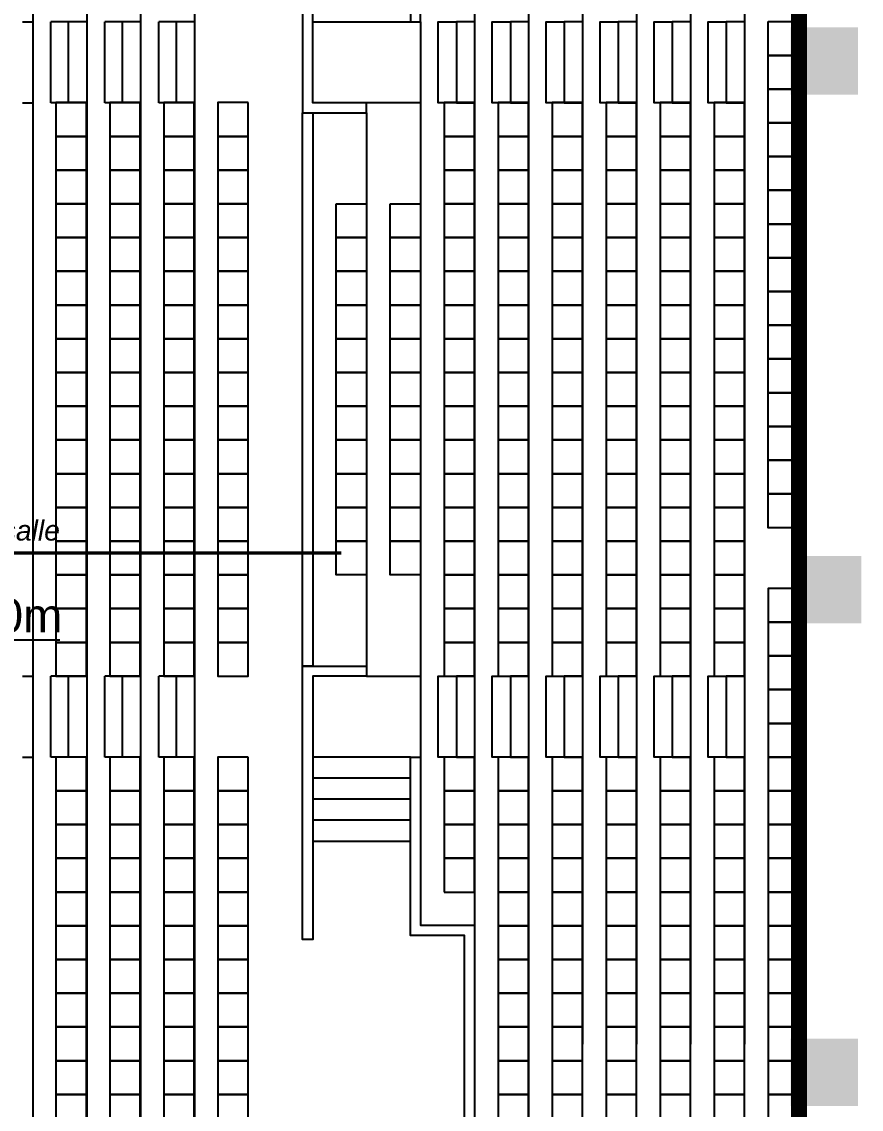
# Model space of a CAD drawing. Header units: millimetres. Extents: x -30921 to 91963, y -65754 to 26853.
# Drawn here: x 18766 to 31210, y -21787 to -5669 of the extents above; entities that cross this region are included whole.
import ezdxf

# ---------------------------------------------------------------- set-up
doc = ezdxf.new("R2010")
doc.units = ezdxf.units.MM
doc.header["$LTSCALE"] = 0.1
doc.header["$MEASUREMENT"] = 0
doc.linetypes.add('AXES2', pattern=[28.575, 19.05, -3.175, 3.175, -3.175])
doc.layers.get('0').update_dxf_attribs({"linetype": 'CONTINUOUS'})
doc.layers.get('Defpoints').update_dxf_attribs({"linetype": 'CONTINUOUS'})
for name, color, linetype, lineweight in [('BORN IN 90-Occultations', 7, 'CONTINUOUS', 35), ('BORN IN 90-Textes', 4, 'CONTINUOUS', 35), ('PRE RIG COTATIONS', 5, 'CONTINUOUS', 0)]:
    doc.layers.add(name, color=color, linetype=linetype, lineweight=lineweight)
for name, color, linetype in [('GRADIN ESCALIER', 7, 'CONTINUOUS'), ('GRADINS_FIXES_BAS', 7, 'CONTINUOUS'), ('GRADINS_FIXES_HAUT', 7, 'CONTINUOUS'), ('SALLE CONTOUR', 7, 'CONTINUOUS')]:
    doc.layers.add(name, color=color, linetype=linetype)
doc.styles.add('Arial', font='arial.ttf')
doc.styles.get("Standard").update_dxf_attribs({"font": 'ARIALUNI.TTF'})
doc.dimstyles.get("Standard").update_dxf_attribs({"dimtxt": 500, "dimasz": 200, "dimexe": 0.18, "dimexo": 0.0625, "dimgap": 100, "dimtad": 1, "dimtih": 1, "dimtoh": 1, "dimlfac": 0.001, "dimzin": 0, "dimdsep": 46, "dimtxsty": 'Arial', "dimcen": 0.09, "dimadec": 0, "dimazin": 0, "dimtfac": 1, "dimtofl": 0, "dimtmove": 2, "dimatfit": 3, "dimfxl": 0.18, "dimtolj": 1, "dimtzin": 0, "dimarcsym": 0})

# ---------------------------------------------------------------- blocks, each defined once
blk = doc.blocks.new('BORN IN 90-nours-V2')
at = {"layer": 'BORN IN 90-Occultations', "color": 9, "linetype": 'AXES2', "const_width": 50}
blk.add_lwpolyline([(12199.384, 844.871), (23503.634, 844.871)], dxfattribs=at)
at = {"layer": 'BORN IN 90-Textes', "color": 4, "insert": (16385.417, 1134.434), "char_height": 300, "width": 5923.21414, "attachment_point": 5}
blk.add_mtext('{\\fArial|b0|i1|c0|p34;Occultation à fournir par la salle}', dxfattribs=at)
blk = doc.blocks.new('*D92')
at = {"layer": 'Defpoints', "color": 0, "linetype": 'Continuous', "transparency": 16777216}
for p in [(0, -14388), (790, -14388), (17363, -14828)]:
    blk.add_point(p, dxfattribs=at)
at = {"layer": 'PRE RIG COTATIONS', "color": 0, "linetype": 'Continuous', "lineweight": -2, "transparency": 16777216}
for p, q in [((790, -14388), (16563, -14388)), ((16563, -14388), (16963, -14828)), ((16963, -14828), (19331, -14828))]:
    blk.add_line(p, q, dxfattribs=at)
at = {"layer": 'PRE RIG COTATIONS', "color": 0, "linetype": 'Continuous', "transparency": 16777216, "insert": (18397, -14473), "char_height": 500, "attachment_point": 5, "style": 'Arial'}
blk.add_mtext('\\A1;0.00m', dxfattribs=at)
blk = doc.blocks.new('*D93')
at = {"layer": 'Defpoints', "color": 0, "linetype": 'Continuous', "transparency": 16777216}
for p in [(3084, -223), (17382, -280), (0, -14388)]:
    blk.add_point(p, dxfattribs=at)
at = {"layer": 'PRE RIG COTATIONS', "color": 0, "linetype": 'Continuous', "lineweight": -2, "transparency": 16777216}
for p, q in [((3084, -223), (16582, -223)), ((16582, -223), (16982, -280)), ((16982, -280), (19691, -280))]:
    blk.add_line(p, q, dxfattribs=at)
at = {"layer": 'PRE RIG COTATIONS', "color": 0, "linetype": 'Continuous', "transparency": 16777216, "insert": (18587, 75), "char_height": 500, "attachment_point": 5, "style": 'Arial'}
blk.add_mtext('\\A1;14.16m', dxfattribs=at)

msp = doc.modelspace()

# ---------------------------------------------------------------- hatches: boundary and pattern name
at = {"layer": 'SALLE CONTOUR', "linetype": 'Continuous'}
for points in [[(30163.044, -5750.047), (30163.044, -6750.047), (31163.044, -6750.047), (31163.044, -5750.047)], [(30210.067, -13587.216), (30210.067, -14587.216), (31210.067, -14587.216), (31210.067, -13587.216)], [(30163.043, -20738.637), (30163.043, -21738.637), (31163.043, -21738.637), (31163.043, -20738.637)]]:
    msp.add_hatch(color=256, dxfattribs=at).paths.add_polyline_path(points)

# ---------------------------------------------------------------- linework, layer by layer
at = {"layer": 'GRADIN ESCALIER', "color": 7, "linetype": 'Continuous'}
for p, q in [((26278.372, 8359.876), (26278.372, -22580.124)), ((27078.371, 8359.876), (27078.371, -20820.124)), ((27878.371, 8359.876), (27878.371, -20820.124)), ((28678.371, 8189.876), (28678.371, -20820.124)), ((29478.371, 5819.876), (29478.371, -20820.124)), ((30278.372, 1029.876), (30278.372, -20820.124)), ((30288.371, -42480.124), (30288.371, 839.876)), ((25478.371, -2770.124), (25478.371, -19060.124)), ((18778.372, -5670.124), (18928.371, -5670.124)), ((19198.371, -6870.124), (19198.371, -5670.124)), ((19728.371, -5670.124), (19198.371, -5670.124)), ((19458.372, -6870.124), (19458.372, -5670.124)), ((19998.371, -6870.124), (19998.371, -5670.124)), ((20528.371, -5670.124), (19998.371, -5670.124)), ((20258.372, -6870.124), (20258.372, -5670.124)), ((20798.371, -6870.124), (20798.371, -5670.124)), ((21328.371, -5670.124), (20798.371, -5670.124)), ((21058.372, -6870.124), (21058.372, -5670.124)), ((23078.372, -5670.124), (24678.371, -5670.124)), ((24678.371, -5670.124), (24678.371, -16570.124)), ((18778.372, -6870.124), (18928.371, -6870.124)), ((19728.371, -6870.124), (19198.371, -6870.124)), ((20528.371, -6870.124), (19998.371, -6870.124)), ((21328.371, -6870.124), (20798.371, -6870.124)), ((24678.371, -6870.124), (23878.371, -6870.124)), ((25208.372, -6870.124), (25478.371, -6870.124)), ((26008.372, -6870.124), (26278.372, -6870.124)), ((26808.372, -6870.124), (27078.371, -6870.124)), ((27608.371, -6870.124), (27878.371, -6870.124)), ((28408.371, -6870.124), (28678.371, -6870.124)), ((29208.372, -6870.124), (29478.371, -6870.124)), ((23878.371, -7020.124), (23878.371, -15220.124)), ((18778.372, -15370.124), (18928.371, -15370.124)), ((19728.371, -15370.124), (19198.371, -15370.124)), ((19198.371, -16570.124), (19198.371, -15370.124)), ((19458.372, -16570.124), (19458.372, -15370.124)), ((20528.371, -15370.124), (19998.371, -15370.124)), ((19998.371, -16570.124), (19998.371, -15370.124)), ((20258.372, -16570.124), (20258.372, -15370.124)), ((21328.371, -15370.124), (20798.371, -15370.124)), ((20798.371, -16570.124), (20798.371, -15370.124)), ((21058.372, -16570.124), (21058.372, -15370.124)), ((23878.371, -15370.124), (24678.371, -15370.124)), ((18778.372, -16570.124), (18928.371, -16570.124)), ((19728.371, -16570.124), (19198.371, -16570.124)), ((20528.371, -16570.124), (19998.371, -16570.124)), ((21328.371, -16570.124), (20798.371, -16570.124)), ((24528.372, -16570.124), (23078.372, -16570.124)), ((25208.372, -16570.124), (25478.371, -16570.124)), ((26008.372, -16570.124), (26278.372, -16570.124)), ((26808.372, -16570.124), (27078.371, -16570.124)), ((27608.371, -16570.124), (27878.371, -16570.124)), ((28408.371, -16570.124), (28678.371, -16570.124)), ((29208.372, -16570.124), (29478.371, -16570.124)), ((24528.372, -16880.124), (23078.372, -16880.124)), ((24528.372, -17190.124), (23078.372, -17190.124)), ((24528.372, -17500.124), (23078.372, -17500.124)), ((24528.372, -17820.124), (23078.372, -17820.124)), ((27078.371, -50000.124), (27078.371, -20820.124)), ((27878.371, -50000.124), (27878.371, -20820.124)), ((28678.371, -49820.124), (28678.371, -20820.124)), ((29478.371, -47450.124), (29478.371, -20820.124)), ((30278.372, -42660.124), (30278.372, -20820.124))]:
    msp.add_line(p, q, dxfattribs=at)
for points in [[(18928.371, 8369.876), (18928.371, -50000.124)], [(19728.371, 8369.876), (19728.371, -50000.124)], [(20528.371, 8369.876), (20528.371, -50000.124)], [(21328.371, 8369.876), (21328.371, -50010.124)], [(25478.371, -5670.124), (25208.372, -5670.124), (25208.372, -6870.124), (24938.372, -6870.124), (24938.372, -5670.124), (25208.372, -5670.124)], [(26278.372, -5670.124), (26008.372, -5670.124), (26008.372, -6870.124), (25738.372, -6870.124), (25738.372, -5670.124), (26008.372, -5670.124)], [(27078.371, -5670.124), (26808.372, -5670.124), (26808.372, -6870.124), (26538.371, -6870.124), (26538.371, -5670.124), (26808.372, -5670.124)], [(27878.371, -5670.124), (27608.371, -5670.124), (27608.371, -6870.124), (27338.371, -6870.124), (27338.371, -5670.124), (27608.371, -5670.124)], [(28678.371, -5670.124), (28408.371, -5670.124), (28408.371, -6870.124), (28138.371, -6870.124), (28138.371, -5670.124), (28408.371, -5670.124)], [(29478.371, -5670.124), (29208.372, -5670.124), (29208.372, -6870.124), (28938.372, -6870.124), (28938.372, -5670.124), (29208.372, -5670.124)], [(25478.371, -15370.124), (25208.372, -15370.124), (25208.372, -16570.124), (24938.372, -16570.124), (24938.372, -15370.124), (25208.372, -15370.124)], [(26278.372, -15370.124), (26008.372, -15370.124), (26008.372, -16570.124), (25738.372, -16570.124), (25738.372, -15370.124), (26008.372, -15370.124)], [(27078.371, -15370.124), (26808.372, -15370.124), (26808.372, -16570.124), (26538.371, -16570.124), (26538.371, -15370.124), (26808.372, -15370.124)], [(27878.371, -15370.124), (27608.371, -15370.124), (27608.371, -16570.124), (27338.371, -16570.124), (27338.371, -15370.124), (27608.371, -15370.124)], [(28678.371, -15370.124), (28408.371, -15370.124), (28408.371, -16570.124), (28138.371, -16570.124), (28138.371, -15370.124), (28408.371, -15370.124)], [(29478.371, -15370.124), (29208.372, -15370.124), (29208.372, -16570.124), (28938.372, -16570.124), (28938.372, -15370.124), (29208.372, -15370.124)]]:
    msp.add_lwpolyline(points, dxfattribs=at)
for points in [[(24678.371, 2829.876), (24528.372, 2829.876), (24528.372, -220.124), (25328.372, -220.124), (25328.372, -2620.124), (24528.372, -2620.124), (24528.372, -5670.124), (24678.371, -5670.124), (24678.371, -2770.124), (25478.371, -2770.124), (25478.371, -2620.124), (25478.371, -220.124), (25478.371, -70.124), (24678.371, -70.124)], [(23878.371, -6870.124), (23078.372, -6870.124), (23078.372, -3190.124), (22928.371, -3190.124), (22928.371, -7020.124), (23878.371, -7020.124)], [(23078.372, -15220.124), (22928.371, -15220.124), (22928.371, -7020.124), (23078.372, -7020.124)], [(23878.371, -15370.124), (23078.372, -15370.124), (23078.372, -19270.124), (22928.371, -19270.124), (22928.371, -15220.124), (23878.371, -15220.124)], [(24678.371, -25070.124), (24528.372, -25070.124), (24528.372, -22430.124), (25328.372, -22430.124), (25328.372, -19210.124), (24528.372, -19210.124), (24528.372, -16570.124), (24678.371, -16570.124), (24678.371, -19060.124), (25478.371, -19060.124), (25478.371, -19210.124), (25478.371, -22430.124), (25478.371, -22580.124), (24678.371, -22580.124)]]:
    msp.add_lwpolyline(points, close=True, dxfattribs=at)
at = {"layer": 'GRADINS_FIXES_BAS', "color": 7, "linetype": 'Continuous'}
for points in [[(19723.372, -6867.124), (19273.372, -6867.124), (19273.372, -7367.124), (19723.372, -7367.124)], [(20523.372, -6867.124), (20073.371, -6867.124), (20073.371, -7367.124), (20523.372, -7367.124)], [(21323.371, -6867.124), (20873.371, -6867.124), (20873.371, -7367.124), (21323.371, -7367.124)], [(22123.371, -6867.124), (21673.371, -6867.124), (21673.371, -7367.124), (22123.371, -7367.124)], [(19723.372, -7367.124), (19273.372, -7367.124), (19273.372, -7867.124), (19723.372, -7867.124)], [(20523.372, -7367.124), (20073.371, -7367.124), (20073.371, -7867.124), (20523.372, -7867.124)], [(21323.371, -7367.124), (20873.371, -7367.124), (20873.371, -7867.124), (21323.371, -7867.124)], [(22123.371, -7367.124), (21673.371, -7367.124), (21673.371, -7867.124), (22123.371, -7867.124)], [(19723.372, -7867.124), (19273.372, -7867.124), (19273.372, -8367.124), (19723.372, -8367.124)], [(20523.372, -7867.124), (20073.371, -7867.124), (20073.371, -8367.124), (20523.372, -8367.124)], [(21323.371, -7867.124), (20873.371, -7867.124), (20873.371, -8367.124), (21323.371, -8367.124)], [(22123.371, -7867.124), (21673.371, -7867.124), (21673.371, -8367.124), (22123.371, -8367.124)], [(19723.372, -8367.124), (19273.372, -8367.124), (19273.372, -8867.124), (19723.372, -8867.124)], [(20523.372, -8367.124), (20073.371, -8367.124), (20073.371, -8867.124), (20523.372, -8867.124)], [(21323.371, -8367.124), (20873.371, -8367.124), (20873.371, -8867.124), (21323.371, -8867.124)], [(22123.371, -8367.124), (21673.371, -8367.124), (21673.371, -8867.124), (22123.371, -8867.124)], [(19723.372, -8867.124), (19273.372, -8867.124), (19273.372, -9367.124), (19723.372, -9367.124)], [(20523.372, -8867.124), (20073.371, -8867.124), (20073.371, -9367.124), (20523.372, -9367.124)], [(21323.371, -8867.124), (20873.371, -8867.124), (20873.371, -9367.124), (21323.371, -9367.124)], [(22123.371, -8867.124), (21673.371, -8867.124), (21673.371, -9367.124), (22123.371, -9367.124)], [(19723.372, -9367.124), (19273.372, -9367.124), (19273.372, -9867.124), (19723.372, -9867.124)], [(20523.372, -9367.124), (20073.371, -9367.124), (20073.371, -9867.124), (20523.372, -9867.124)], [(21323.371, -9367.124), (20873.371, -9367.124), (20873.371, -9867.124), (21323.371, -9867.124)], [(22123.371, -9367.124), (21673.371, -9367.124), (21673.371, -9867.124), (22123.371, -9867.124)], [(19723.372, -9867.124), (19273.372, -9867.124), (19273.372, -10367.124), (19723.372, -10367.124)], [(20523.372, -9867.124), (20073.371, -9867.124), (20073.371, -10367.124), (20523.372, -10367.124)], [(21323.371, -9867.124), (20873.371, -9867.124), (20873.371, -10367.124), (21323.371, -10367.124)], [(22123.371, -9867.124), (21673.371, -9867.124), (21673.371, -10367.124), (22123.371, -10367.124)], [(19723.372, -10367.124), (19273.372, -10367.124), (19273.372, -10867.124), (19723.372, -10867.124)], [(20523.372, -10367.124), (20073.371, -10367.124), (20073.371, -10867.124), (20523.372, -10867.124)], [(21323.371, -10367.124), (20873.371, -10367.124), (20873.371, -10867.124), (21323.371, -10867.124)], [(22123.371, -10367.124), (21673.371, -10367.124), (21673.371, -10867.124), (22123.371, -10867.124)], [(19723.372, -10867.124), (19273.372, -10867.124), (19273.372, -11367.124), (19723.372, -11367.124)], [(20523.372, -10867.124), (20073.371, -10867.124), (20073.371, -11367.124), (20523.372, -11367.124)], [(21323.371, -10867.124), (20873.371, -10867.124), (20873.371, -11367.124), (21323.371, -11367.124)], [(22123.371, -10867.124), (21673.371, -10867.124), (21673.371, -11367.124), (22123.371, -11367.124)], [(19723.372, -11367.124), (19273.372, -11367.124), (19273.372, -11867.124), (19723.372, -11867.124)], [(20523.372, -11367.124), (20073.371, -11367.124), (20073.371, -11867.124), (20523.372, -11867.124)], [(21323.371, -11367.124), (20873.371, -11367.124), (20873.371, -11867.124), (21323.371, -11867.124)], [(22123.371, -11367.124), (21673.371, -11367.124), (21673.371, -11867.124), (22123.371, -11867.124)], [(19723.372, -11867.124), (19273.372, -11867.124), (19273.372, -12367.124), (19723.372, -12367.124)], [(20523.372, -11867.124), (20073.371, -11867.124), (20073.371, -12367.124), (20523.372, -12367.124)], [(21323.371, -11867.124), (20873.371, -11867.124), (20873.371, -12367.124), (21323.371, -12367.124)], [(22123.371, -11867.124), (21673.371, -11867.124), (21673.371, -12367.124), (22123.371, -12367.124)], [(19723.372, -12367.124), (19273.372, -12367.124), (19273.372, -12867.124), (19723.372, -12867.124)], [(20523.372, -12367.124), (20073.371, -12367.124), (20073.371, -12867.124), (20523.372, -12867.124)], [(21323.371, -12367.124), (20873.371, -12367.124), (20873.371, -12867.124), (21323.371, -12867.124)], [(22123.371, -12367.124), (21673.371, -12367.124), (21673.371, -12867.124), (22123.371, -12867.124)], [(19723.372, -12867.124), (19273.372, -12867.124), (19273.372, -13367.124), (19723.372, -13367.124)], [(20523.372, -12867.124), (20073.371, -12867.124), (20073.371, -13367.124), (20523.372, -13367.124)], [(21323.371, -12867.124), (20873.371, -12867.124), (20873.371, -13367.124), (21323.371, -13367.124)], [(22123.371, -12867.124), (21673.371, -12867.124), (21673.371, -13367.124), (22123.371, -13367.124)], [(19723.372, -13367.124), (19273.372, -13367.124), (19273.372, -13867.124), (19723.372, -13867.124)], [(20523.372, -13367.124), (20073.371, -13367.124), (20073.371, -13867.124), (20523.372, -13867.124)], [(21323.371, -13367.124), (20873.371, -13367.124), (20873.371, -13867.124), (21323.371, -13867.124)], [(22123.371, -13367.124), (21673.371, -13367.124), (21673.371, -13867.124), (22123.371, -13867.124)], [(19723.372, -13867.124), (19273.372, -13867.124), (19273.372, -14367.124), (19723.372, -14367.124)], [(20523.372, -13867.124), (20073.371, -13867.124), (20073.371, -14367.124), (20523.372, -14367.124)], [(21323.371, -13867.124), (20873.371, -13867.124), (20873.371, -14367.124), (21323.371, -14367.124)], [(22123.371, -13867.124), (21673.371, -13867.124), (21673.371, -14367.124), (22123.371, -14367.124)], [(19723.372, -14367.124), (19273.372, -14367.124), (19273.372, -14867.124), (19723.372, -14867.124)], [(20523.372, -14367.124), (20073.371, -14367.124), (20073.371, -14867.124), (20523.372, -14867.124)], [(21323.371, -14367.124), (20873.371, -14367.124), (20873.371, -14867.124), (21323.371, -14867.124)], [(22123.371, -14367.124), (21673.371, -14367.124), (21673.371, -14867.124), (22123.371, -14867.124)], [(19723.372, -14867.124), (19273.372, -14867.124), (19273.372, -15367.124), (19723.372, -15367.124)], [(20523.372, -14867.124), (20073.371, -14867.124), (20073.371, -15367.124), (20523.372, -15367.124)], [(21323.371, -14867.124), (20873.371, -14867.124), (20873.371, -15367.124), (21323.371, -15367.124)], [(22123.371, -14867.124), (21673.371, -14867.124), (21673.371, -15367.124), (22123.371, -15367.124)], [(19723.372, -16567.124), (19273.372, -16567.124), (19273.372, -17067.124), (19723.372, -17067.124)], [(20523.372, -16567.124), (20073.371, -16567.124), (20073.371, -17067.124), (20523.372, -17067.124)], [(21323.371, -16567.124), (20873.371, -16567.124), (20873.371, -17067.124), (21323.371, -17067.124)], [(22123.371, -16567.124), (21673.371, -16567.124), (21673.371, -17067.124), (22123.371, -17067.124)], [(19723.372, -17067.124), (19273.372, -17067.124), (19273.372, -17567.124), (19723.372, -17567.124)], [(20523.372, -17067.124), (20073.371, -17067.124), (20073.371, -17567.124), (20523.372, -17567.124)], [(21323.371, -17067.124), (20873.371, -17067.124), (20873.371, -17567.124), (21323.371, -17567.124)], [(22123.371, -17067.124), (21673.371, -17067.124), (21673.371, -17567.124), (22123.371, -17567.124)], [(19723.372, -17567.124), (19273.372, -17567.124), (19273.372, -18067.124), (19723.372, -18067.124)], [(20523.372, -17567.124), (20073.371, -17567.124), (20073.371, -18067.124), (20523.372, -18067.124)], [(21323.371, -17567.124), (20873.371, -17567.124), (20873.371, -18067.124), (21323.371, -18067.124)], [(22123.371, -17567.124), (21673.371, -17567.124), (21673.371, -18067.124), (22123.371, -18067.124)], [(19723.372, -18067.124), (19273.372, -18067.124), (19273.372, -18567.124), (19723.372, -18567.124)], [(20523.372, -18067.124), (20073.371, -18067.124), (20073.371, -18567.124), (20523.372, -18567.124)], [(21323.371, -18067.124), (20873.371, -18067.124), (20873.371, -18567.124), (21323.371, -18567.124)], [(22123.371, -18067.124), (21673.371, -18067.124), (21673.371, -18567.124), (22123.371, -18567.124)], [(19723.372, -18567.124), (19273.372, -18567.124), (19273.372, -19067.124), (19723.372, -19067.124)], [(20523.372, -18567.124), (20073.371, -18567.124), (20073.371, -19067.124), (20523.372, -19067.124)], [(21323.371, -18567.124), (20873.371, -18567.124), (20873.371, -19067.124), (21323.371, -19067.124)], [(22123.371, -18567.124), (21673.371, -18567.124), (21673.371, -19067.124), (22123.371, -19067.124)], [(19723.372, -19067.124), (19273.372, -19067.124), (19273.372, -19567.124), (19723.372, -19567.124)], [(20523.372, -19067.124), (20073.371, -19067.124), (20073.371, -19567.124), (20523.372, -19567.124)], [(21323.371, -19067.124), (20873.371, -19067.124), (20873.371, -19567.124), (21323.371, -19567.124)], [(22123.371, -19067.124), (21673.371, -19067.124), (21673.371, -19567.124), (22123.371, -19567.124)], [(19723.372, -19567.124), (19273.372, -19567.124), (19273.372, -20067.124), (19723.372, -20067.124)], [(20523.372, -19567.124), (20073.371, -19567.124), (20073.371, -20067.124), (20523.372, -20067.124)], [(21323.371, -19567.124), (20873.371, -19567.124), (20873.371, -20067.124), (21323.371, -20067.124)], [(22123.371, -19567.124), (21673.371, -19567.124), (21673.371, -20067.124), (22123.371, -20067.124)], [(19723.372, -20067.124), (19273.372, -20067.124), (19273.372, -20567.124), (19723.372, -20567.124)], [(20523.372, -20067.124), (20073.371, -20067.124), (20073.371, -20567.124), (20523.372, -20567.124)], [(21323.371, -20067.124), (20873.371, -20067.124), (20873.371, -20567.124), (21323.371, -20567.124)], [(22123.371, -20067.124), (21673.371, -20067.124), (21673.371, -20567.124), (22123.371, -20567.124)], [(19723.372, -20567.124), (19273.372, -20567.124), (19273.372, -21067.124), (19723.372, -21067.124)], [(20523.372, -20567.124), (20073.371, -20567.124), (20073.371, -21067.124), (20523.372, -21067.124)], [(21323.371, -20567.124), (20873.371, -20567.124), (20873.371, -21067.124), (21323.371, -21067.124)], [(22123.371, -20567.124), (21673.371, -20567.124), (21673.371, -21067.124), (22123.371, -21067.124)], [(19723.372, -21067.124), (19273.372, -21067.124), (19273.372, -21567.124), (19723.372, -21567.124)], [(20523.372, -21067.124), (20073.371, -21067.124), (20073.371, -21567.124), (20523.372, -21567.124)], [(21323.371, -21067.124), (20873.371, -21067.124), (20873.371, -21567.124), (21323.371, -21567.124)], [(22123.371, -21067.124), (21673.371, -21067.124), (21673.371, -21567.124), (22123.371, -21567.124)], [(19723.372, -21567.124), (19273.372, -21567.124), (19273.372, -22067.124), (19723.372, -22067.124)], [(20523.372, -21567.124), (20073.371, -21567.124), (20073.371, -22067.124), (20523.372, -22067.124)], [(21323.371, -21567.124), (20873.371, -21567.124), (20873.371, -22067.124), (21323.371, -22067.124)], [(22123.371, -21567.124), (21673.371, -21567.124), (21673.371, -22067.124), (22123.371, -22067.124)]]:
    msp.add_lwpolyline(points, close=True, dxfattribs=at)
at = {"layer": 'GRADINS_FIXES_HAUT', "color": 7, "linetype": 'Continuous'}
for points in [[(29828.372, -5667.124), (30278.372, -5667.124), (30278.372, -6167.124), (29828.372, -6167.124)], [(29828.372, -6167.124), (30278.372, -6167.124), (30278.372, -6667.124), (29828.372, -6667.124)], [(29828.372, -6667.124), (30278.372, -6667.124), (30278.372, -7167.124), (29828.372, -7167.124)], [(25028.372, -7367.124), (25478.371, -7367.124), (25478.371, -6867.124), (25028.372, -6867.124)], [(25828.372, -7367.124), (26278.372, -7367.124), (26278.372, -6867.124), (25828.372, -6867.124)], [(26628.371, -7367.124), (27078.371, -7367.124), (27078.371, -6867.124), (26628.371, -6867.124)], [(27428.371, -7367.124), (27878.371, -7367.124), (27878.371, -6867.124), (27428.371, -6867.124)], [(28228.371, -7367.124), (28678.371, -7367.124), (28678.371, -6867.124), (28228.371, -6867.124)], [(29028.372, -7367.124), (29478.371, -7367.124), (29478.371, -6867.124), (29028.372, -6867.124)], [(29828.372, -7167.124), (30278.372, -7167.124), (30278.372, -7667.124), (29828.372, -7667.124)], [(25028.372, -7867.124), (25478.371, -7867.124), (25478.371, -7367.124), (25028.372, -7367.124)], [(25828.372, -7867.124), (26278.372, -7867.124), (26278.372, -7367.124), (25828.372, -7367.124)], [(26628.371, -7867.124), (27078.371, -7867.124), (27078.371, -7367.124), (26628.371, -7367.124)], [(27428.371, -7867.124), (27878.371, -7867.124), (27878.371, -7367.124), (27428.371, -7367.124)], [(28228.371, -7867.124), (28678.371, -7867.124), (28678.371, -7367.124), (28228.371, -7367.124)], [(29028.372, -7867.124), (29478.371, -7867.124), (29478.371, -7367.124), (29028.372, -7367.124)], [(29828.372, -7667.124), (30278.372, -7667.124), (30278.372, -8167.124), (29828.372, -8167.124)], [(25028.372, -8367.124), (25478.371, -8367.124), (25478.371, -7867.124), (25028.372, -7867.124)], [(25828.372, -8367.124), (26278.372, -8367.124), (26278.372, -7867.124), (25828.372, -7867.124)], [(26628.371, -8367.124), (27078.371, -8367.124), (27078.371, -7867.124), (26628.371, -7867.124)], [(27428.371, -8367.124), (27878.371, -8367.124), (27878.371, -7867.124), (27428.371, -7867.124)], [(28228.371, -8367.124), (28678.371, -8367.124), (28678.371, -7867.124), (28228.371, -7867.124)], [(29028.372, -8367.124), (29478.371, -8367.124), (29478.371, -7867.124), (29028.372, -7867.124)], [(29828.372, -8167.124), (30278.372, -8167.124), (30278.372, -8667.124), (29828.372, -8667.124)], [(23428.371, -8367.124), (23878.371, -8367.124), (23878.371, -8867.124), (23428.371, -8867.124)], [(24228.371, -8367.124), (24678.371, -8367.124), (24678.371, -8867.124), (24228.371, -8867.124)], [(25028.372, -8867.124), (25478.371, -8867.124), (25478.371, -8367.124), (25028.372, -8367.124)], [(25828.372, -8867.124), (26278.372, -8867.124), (26278.372, -8367.124), (25828.372, -8367.124)], [(26628.371, -8867.124), (27078.371, -8867.124), (27078.371, -8367.124), (26628.371, -8367.124)], [(27428.371, -8867.124), (27878.371, -8867.124), (27878.371, -8367.124), (27428.371, -8367.124)], [(28228.371, -8867.124), (28678.371, -8867.124), (28678.371, -8367.124), (28228.371, -8367.124)], [(29028.372, -8867.124), (29478.371, -8867.124), (29478.371, -8367.124), (29028.372, -8367.124)], [(29828.372, -8667.124), (30278.372, -8667.124), (30278.372, -9167.124), (29828.372, -9167.124)], [(23428.371, -8867.124), (23878.371, -8867.124), (23878.371, -9367.124), (23428.371, -9367.124)], [(24228.371, -8867.124), (24678.371, -8867.124), (24678.371, -9367.124), (24228.371, -9367.124)], [(25028.372, -9367.124), (25478.371, -9367.124), (25478.371, -8867.124), (25028.372, -8867.124)], [(25828.372, -9367.124), (26278.372, -9367.124), (26278.372, -8867.124), (25828.372, -8867.124)], [(26628.371, -9367.124), (27078.371, -9367.124), (27078.371, -8867.124), (26628.371, -8867.124)], [(27428.371, -9367.124), (27878.371, -9367.124), (27878.371, -8867.124), (27428.371, -8867.124)], [(28228.371, -9367.124), (28678.371, -9367.124), (28678.371, -8867.124), (28228.371, -8867.124)], [(29028.372, -9367.124), (29478.371, -9367.124), (29478.371, -8867.124), (29028.372, -8867.124)], [(29828.372, -9167.124), (30278.372, -9167.124), (30278.372, -9667.124), (29828.372, -9667.124)], [(23428.371, -9367.124), (23878.371, -9367.124), (23878.371, -9867.124), (23428.371, -9867.124)], [(24228.371, -9367.124), (24678.371, -9367.124), (24678.371, -9867.124), (24228.371, -9867.124)], [(25028.372, -9867.124), (25478.371, -9867.124), (25478.371, -9367.124), (25028.372, -9367.124)], [(25828.372, -9867.124), (26278.372, -9867.124), (26278.372, -9367.124), (25828.372, -9367.124)], [(26628.371, -9867.124), (27078.371, -9867.124), (27078.371, -9367.124), (26628.371, -9367.124)], [(27428.371, -9867.124), (27878.371, -9867.124), (27878.371, -9367.124), (27428.371, -9367.124)], [(28228.371, -9867.124), (28678.371, -9867.124), (28678.371, -9367.124), (28228.371, -9367.124)], [(29028.372, -9867.124), (29478.371, -9867.124), (29478.371, -9367.124), (29028.372, -9367.124)], [(29828.372, -9667.124), (30278.372, -9667.124), (30278.372, -10167.124), (29828.372, -10167.124)], [(23428.371, -9867.124), (23878.371, -9867.124), (23878.371, -10367.124), (23428.371, -10367.124)], [(24228.371, -9867.124), (24678.371, -9867.124), (24678.371, -10367.124), (24228.371, -10367.124)], [(25028.372, -10367.124), (25478.371, -10367.124), (25478.371, -9867.124), (25028.372, -9867.124)], [(25828.372, -10367.124), (26278.372, -10367.124), (26278.372, -9867.124), (25828.372, -9867.124)], [(26628.371, -10367.124), (27078.371, -10367.124), (27078.371, -9867.124), (26628.371, -9867.124)], [(27428.371, -10367.124), (27878.371, -10367.124), (27878.371, -9867.124), (27428.371, -9867.124)], [(28228.371, -10367.124), (28678.371, -10367.124), (28678.371, -9867.124), (28228.371, -9867.124)], [(29028.372, -10367.124), (29478.371, -10367.124), (29478.371, -9867.124), (29028.372, -9867.124)], [(29828.372, -10167.124), (30278.372, -10167.124), (30278.372, -10667.124), (29828.372, -10667.124)], [(23428.371, -10367.124), (23878.371, -10367.124), (23878.371, -10867.124), (23428.371, -10867.124)], [(24228.371, -10367.124), (24678.371, -10367.124), (24678.371, -10867.124), (24228.371, -10867.124)], [(25028.372, -10867.124), (25478.371, -10867.124), (25478.371, -10367.124), (25028.372, -10367.124)], [(25828.372, -10867.124), (26278.372, -10867.124), (26278.372, -10367.124), (25828.372, -10367.124)], [(26628.371, -10867.124), (27078.371, -10867.124), (27078.371, -10367.124), (26628.371, -10367.124)], [(27428.371, -10867.124), (27878.371, -10867.124), (27878.371, -10367.124), (27428.371, -10367.124)], [(28228.371, -10867.124), (28678.371, -10867.124), (28678.371, -10367.124), (28228.371, -10367.124)], [(29028.372, -10867.124), (29478.371, -10867.124), (29478.371, -10367.124), (29028.372, -10367.124)], [(29828.372, -10667.124), (30278.372, -10667.124), (30278.372, -11167.124), (29828.372, -11167.124)], [(23428.371, -10867.124), (23878.371, -10867.124), (23878.371, -11367.124), (23428.371, -11367.124)], [(24228.371, -10867.124), (24678.371, -10867.124), (24678.371, -11367.124), (24228.371, -11367.124)], [(25028.372, -11367.124), (25478.371, -11367.124), (25478.371, -10867.124), (25028.372, -10867.124)], [(25828.372, -11367.124), (26278.372, -11367.124), (26278.372, -10867.124), (25828.372, -10867.124)], [(26628.371, -11367.124), (27078.371, -11367.124), (27078.371, -10867.124), (26628.371, -10867.124)], [(27428.371, -11367.124), (27878.371, -11367.124), (27878.371, -10867.124), (27428.371, -10867.124)], [(28228.371, -11367.124), (28678.371, -11367.124), (28678.371, -10867.124), (28228.371, -10867.124)], [(29028.372, -11367.124), (29478.371, -11367.124), (29478.371, -10867.124), (29028.372, -10867.124)], [(29828.372, -11167.124), (30278.372, -11167.124), (30278.372, -11667.124), (29828.372, -11667.124)], [(23428.371, -11367.124), (23878.371, -11367.124), (23878.371, -11867.124), (23428.371, -11867.124)], [(24228.371, -11367.124), (24678.371, -11367.124), (24678.371, -11867.124), (24228.371, -11867.124)], [(25028.372, -11867.124), (25478.371, -11867.124), (25478.371, -11367.124), (25028.372, -11367.124)], [(25828.372, -11867.124), (26278.372, -11867.124), (26278.372, -11367.124), (25828.372, -11367.124)], [(26628.371, -11867.124), (27078.371, -11867.124), (27078.371, -11367.124), (26628.371, -11367.124)], [(27428.371, -11867.124), (27878.371, -11867.124), (27878.371, -11367.124), (27428.371, -11367.124)], [(28228.371, -11867.124), (28678.371, -11867.124), (28678.371, -11367.124), (28228.371, -11367.124)], [(29028.372, -11867.124), (29478.371, -11867.124), (29478.371, -11367.124), (29028.372, -11367.124)], [(29828.372, -11667.124), (30278.372, -11667.124), (30278.372, -12167.124), (29828.372, -12167.124)], [(23428.371, -11867.124), (23878.371, -11867.124), (23878.371, -12367.124), (23428.371, -12367.124)], [(24228.371, -11867.124), (24678.371, -11867.124), (24678.371, -12367.124), (24228.371, -12367.124)], [(25028.372, -12367.124), (25478.371, -12367.124), (25478.371, -11867.124), (25028.372, -11867.124)], [(25828.372, -12367.124), (26278.372, -12367.124), (26278.372, -11867.124), (25828.372, -11867.124)], [(26628.371, -12367.124), (27078.371, -12367.124), (27078.371, -11867.124), (26628.371, -11867.124)], [(27428.371, -12367.124), (27878.371, -12367.124), (27878.371, -11867.124), (27428.371, -11867.124)], [(28228.371, -12367.124), (28678.371, -12367.124), (28678.371, -11867.124), (28228.371, -11867.124)], [(29028.372, -12367.124), (29478.371, -12367.124), (29478.371, -11867.124), (29028.372, -11867.124)], [(29828.372, -12167.124), (30278.372, -12167.124), (30278.372, -12667.124), (29828.372, -12667.124)], [(23428.371, -12367.124), (23878.371, -12367.124), (23878.371, -12867.124), (23428.371, -12867.124)], [(24228.371, -12367.124), (24678.371, -12367.124), (24678.371, -12867.124), (24228.371, -12867.124)], [(25028.372, -12867.124), (25478.371, -12867.124), (25478.371, -12367.124), (25028.372, -12367.124)], [(25828.372, -12867.124), (26278.372, -12867.124), (26278.372, -12367.124), (25828.372, -12367.124)], [(26628.371, -12867.124), (27078.371, -12867.124), (27078.371, -12367.124), (26628.371, -12367.124)], [(27428.371, -12867.124), (27878.371, -12867.124), (27878.371, -12367.124), (27428.371, -12367.124)], [(28228.371, -12867.124), (28678.371, -12867.124), (28678.371, -12367.124), (28228.371, -12367.124)], [(29028.372, -12867.124), (29478.371, -12867.124), (29478.371, -12367.124), (29028.372, -12367.124)], [(29828.372, -12667.124), (30278.372, -12667.124), (30278.372, -13167.124), (29828.372, -13167.124)], [(23428.371, -12867.124), (23878.371, -12867.124), (23878.371, -13367.124), (23428.371, -13367.124)], [(24228.371, -12867.124), (24678.371, -12867.124), (24678.371, -13367.124), (24228.371, -13367.124)], [(25028.372, -13367.124), (25478.371, -13367.124), (25478.371, -12867.124), (25028.372, -12867.124)], [(25828.372, -13367.124), (26278.372, -13367.124), (26278.372, -12867.124), (25828.372, -12867.124)], [(26628.371, -13367.124), (27078.371, -13367.124), (27078.371, -12867.124), (26628.371, -12867.124)], [(27428.371, -13367.124), (27878.371, -13367.124), (27878.371, -12867.124), (27428.371, -12867.124)], [(28228.371, -13367.124), (28678.371, -13367.124), (28678.371, -12867.124), (28228.371, -12867.124)], [(29028.372, -13367.124), (29478.371, -13367.124), (29478.371, -12867.124), (29028.372, -12867.124)], [(23428.371, -13367.124), (23878.371, -13367.124), (23878.371, -13867.124), (23428.371, -13867.124)], [(24228.371, -13367.124), (24678.371, -13367.124), (24678.371, -13867.124), (24228.371, -13867.124)], [(25028.372, -13867.124), (25478.371, -13867.124), (25478.371, -13367.124), (25028.372, -13367.124)], [(25828.372, -13867.124), (26278.372, -13867.124), (26278.372, -13367.124), (25828.372, -13367.124)], [(26628.371, -13867.124), (27078.371, -13867.124), (27078.371, -13367.124), (26628.371, -13367.124)], [(27428.371, -13867.124), (27878.371, -13867.124), (27878.371, -13367.124), (27428.371, -13367.124)], [(28228.371, -13867.124), (28678.371, -13867.124), (28678.371, -13367.124), (28228.371, -13367.124)], [(29028.372, -13867.124), (29478.371, -13867.124), (29478.371, -13367.124), (29028.372, -13367.124)], [(25028.372, -14367.124), (25478.371, -14367.124), (25478.371, -13867.124), (25028.372, -13867.124)], [(25828.372, -14367.124), (26278.372, -14367.124), (26278.372, -13867.124), (25828.372, -13867.124)], [(26628.371, -14367.124), (27078.371, -14367.124), (27078.371, -13867.124), (26628.371, -13867.124)], [(27428.371, -14367.124), (27878.371, -14367.124), (27878.371, -13867.124), (27428.371, -13867.124)], [(28228.371, -14367.124), (28678.371, -14367.124), (28678.371, -13867.124), (28228.371, -13867.124)], [(29028.372, -14367.124), (29478.371, -14367.124), (29478.371, -13867.124), (29028.372, -13867.124)], [(29828.372, -14567.124), (30278.372, -14567.124), (30278.372, -14067.124), (29828.372, -14067.124)], [(25028.372, -14867.124), (25478.371, -14867.124), (25478.371, -14367.124), (25028.372, -14367.124)], [(25828.372, -14867.124), (26278.372, -14867.124), (26278.372, -14367.124), (25828.372, -14367.124)], [(26628.371, -14867.124), (27078.371, -14867.124), (27078.371, -14367.124), (26628.371, -14367.124)], [(27428.371, -14867.124), (27878.371, -14867.124), (27878.371, -14367.124), (27428.371, -14367.124)], [(28228.371, -14867.124), (28678.371, -14867.124), (28678.371, -14367.124), (28228.371, -14367.124)], [(29028.372, -14867.124), (29478.371, -14867.124), (29478.371, -14367.124), (29028.372, -14367.124)], [(29828.372, -15067.124), (30278.372, -15067.124), (30278.372, -14567.124), (29828.372, -14567.124)], [(25028.372, -15367.124), (25478.371, -15367.124), (25478.371, -14867.124), (25028.372, -14867.124)], [(25828.372, -15367.124), (26278.372, -15367.124), (26278.372, -14867.124), (25828.372, -14867.124)], [(26628.371, -15367.124), (27078.371, -15367.124), (27078.371, -14867.124), (26628.371, -14867.124)], [(27428.371, -15367.124), (27878.371, -15367.124), (27878.371, -14867.124), (27428.371, -14867.124)], [(28228.371, -15367.124), (28678.371, -15367.124), (28678.371, -14867.124), (28228.371, -14867.124)], [(29028.372, -15367.124), (29478.371, -15367.124), (29478.371, -14867.124), (29028.372, -14867.124)], [(29828.372, -15567.124), (30278.372, -15567.124), (30278.372, -15067.124), (29828.372, -15067.124)], [(29828.372, -16067.124), (30278.372, -16067.124), (30278.372, -15567.124), (29828.372, -15567.124)], [(29828.372, -16567.124), (30278.372, -16567.124), (30278.372, -16067.124), (29828.372, -16067.124)], [(25028.372, -17067.124), (25478.371, -17067.124), (25478.371, -16567.124), (25028.372, -16567.124)], [(25828.372, -17067.124), (26278.372, -17067.124), (26278.372, -16567.124), (25828.372, -16567.124)], [(26628.371, -17067.124), (27078.371, -17067.124), (27078.371, -16567.124), (26628.371, -16567.124)], [(27428.371, -17067.124), (27878.371, -17067.124), (27878.371, -16567.124), (27428.371, -16567.124)], [(28228.371, -17067.124), (28678.371, -17067.124), (28678.371, -16567.124), (28228.371, -16567.124)], [(29028.372, -17067.124), (29478.371, -17067.124), (29478.371, -16567.124), (29028.372, -16567.124)], [(29828.372, -17067.124), (30278.372, -17067.124), (30278.372, -16567.124), (29828.372, -16567.124)], [(25028.372, -17567.124), (25478.371, -17567.124), (25478.371, -17067.124), (25028.372, -17067.124)], [(25828.372, -17567.124), (26278.372, -17567.124), (26278.372, -17067.124), (25828.372, -17067.124)], [(26628.371, -17567.124), (27078.371, -17567.124), (27078.371, -17067.124), (26628.371, -17067.124)], [(27428.371, -17567.124), (27878.371, -17567.124), (27878.371, -17067.124), (27428.371, -17067.124)], [(28228.371, -17567.124), (28678.371, -17567.124), (28678.371, -17067.124), (28228.371, -17067.124)], [(29028.372, -17567.124), (29478.371, -17567.124), (29478.371, -17067.124), (29028.372, -17067.124)], [(29828.372, -17567.124), (30278.372, -17567.124), (30278.372, -17067.124), (29828.372, -17067.124)], [(25028.372, -18067.124), (25478.371, -18067.124), (25478.371, -17567.124), (25028.372, -17567.124)], [(25828.372, -18067.124), (26278.372, -18067.124), (26278.372, -17567.124), (25828.372, -17567.124)], [(26628.371, -18067.124), (27078.371, -18067.124), (27078.371, -17567.124), (26628.371, -17567.124)], [(27428.371, -18067.124), (27878.371, -18067.124), (27878.371, -17567.124), (27428.371, -17567.124)], [(28228.371, -18067.124), (28678.371, -18067.124), (28678.371, -17567.124), (28228.371, -17567.124)], [(29028.372, -18067.124), (29478.371, -18067.124), (29478.371, -17567.124), (29028.372, -17567.124)], [(29828.372, -18067.124), (30278.372, -18067.124), (30278.372, -17567.124), (29828.372, -17567.124)], [(25028.372, -18567.124), (25478.371, -18567.124), (25478.371, -18067.124), (25028.372, -18067.124)], [(25828.372, -18567.124), (26278.372, -18567.124), (26278.372, -18067.124), (25828.372, -18067.124)], [(26628.371, -18567.124), (27078.371, -18567.124), (27078.371, -18067.124), (26628.371, -18067.124)], [(27428.371, -18567.124), (27878.371, -18567.124), (27878.371, -18067.124), (27428.371, -18067.124)], [(28228.371, -18567.124), (28678.371, -18567.124), (28678.371, -18067.124), (28228.371, -18067.124)], [(29028.372, -18567.124), (29478.371, -18567.124), (29478.371, -18067.124), (29028.372, -18067.124)], [(29828.372, -18567.124), (30278.372, -18567.124), (30278.372, -18067.124), (29828.372, -18067.124)], [(25828.372, -19067.124), (26278.372, -19067.124), (26278.372, -18567.124), (25828.372, -18567.124)], [(26628.371, -19067.124), (27078.371, -19067.124), (27078.371, -18567.124), (26628.371, -18567.124)], [(27428.371, -19067.124), (27878.371, -19067.124), (27878.371, -18567.124), (27428.371, -18567.124)], [(28228.371, -19067.124), (28678.371, -19067.124), (28678.371, -18567.124), (28228.371, -18567.124)], [(29028.372, -19067.124), (29478.371, -19067.124), (29478.371, -18567.124), (29028.372, -18567.124)], [(29828.372, -19067.124), (30278.372, -19067.124), (30278.372, -18567.124), (29828.372, -18567.124)], [(25828.372, -19567.124), (26278.372, -19567.124), (26278.372, -19067.124), (25828.372, -19067.124)], [(26628.371, -19567.124), (27078.371, -19567.124), (27078.371, -19067.124), (26628.371, -19067.124)], [(27428.371, -19567.124), (27878.371, -19567.124), (27878.371, -19067.124), (27428.371, -19067.124)], [(28228.371, -19567.124), (28678.371, -19567.124), (28678.371, -19067.124), (28228.371, -19067.124)], [(29028.372, -19567.124), (29478.371, -19567.124), (29478.371, -19067.124), (29028.372, -19067.124)], [(29828.372, -19567.124), (30278.372, -19567.124), (30278.372, -19067.124), (29828.372, -19067.124)], [(25828.372, -20067.124), (26278.372, -20067.124), (26278.372, -19567.124), (25828.372, -19567.124)], [(26628.371, -20067.124), (27078.371, -20067.124), (27078.371, -19567.124), (26628.371, -19567.124)], [(27428.371, -20067.124), (27878.371, -20067.124), (27878.371, -19567.124), (27428.371, -19567.124)], [(28228.371, -20067.124), (28678.371, -20067.124), (28678.371, -19567.124), (28228.371, -19567.124)], [(29028.372, -20067.124), (29478.371, -20067.124), (29478.371, -19567.124), (29028.372, -19567.124)], [(29828.372, -20067.124), (30278.372, -20067.124), (30278.372, -19567.124), (29828.372, -19567.124)], [(25828.372, -20567.124), (26278.372, -20567.124), (26278.372, -20067.124), (25828.372, -20067.124)], [(26628.371, -20567.124), (27078.371, -20567.124), (27078.371, -20067.124), (26628.371, -20067.124)], [(27428.371, -20567.124), (27878.371, -20567.124), (27878.371, -20067.124), (27428.371, -20067.124)], [(28228.371, -20567.124), (28678.371, -20567.124), (28678.371, -20067.124), (28228.371, -20067.124)], [(29028.372, -20567.124), (29478.371, -20567.124), (29478.371, -20067.124), (29028.372, -20067.124)], [(29828.372, -20567.124), (30278.372, -20567.124), (30278.372, -20067.124), (29828.372, -20067.124)], [(25828.372, -21067.124), (26278.372, -21067.124), (26278.372, -20567.124), (25828.372, -20567.124)], [(26628.371, -21067.124), (27078.371, -21067.124), (27078.371, -20567.124), (26628.371, -20567.124)], [(27428.371, -21067.124), (27878.371, -21067.124), (27878.371, -20567.124), (27428.371, -20567.124)], [(28228.371, -21067.124), (28678.371, -21067.124), (28678.371, -20567.124), (28228.371, -20567.124)], [(29028.372, -21067.124), (29478.371, -21067.124), (29478.371, -20567.124), (29028.372, -20567.124)], [(29828.372, -21067.124), (30278.372, -21067.124), (30278.372, -20567.124), (29828.372, -20567.124)], [(25828.372, -21567.124), (26278.372, -21567.124), (26278.372, -21067.124), (25828.372, -21067.124)], [(26628.371, -21567.124), (27078.371, -21567.124), (27078.371, -21067.124), (26628.371, -21067.124)], [(27428.371, -21567.124), (27878.371, -21567.124), (27878.371, -21067.124), (27428.371, -21067.124)], [(28228.371, -21567.124), (28678.371, -21567.124), (28678.371, -21067.124), (28228.371, -21067.124)], [(29028.372, -21567.124), (29478.371, -21567.124), (29478.371, -21067.124), (29028.372, -21067.124)], [(29828.372, -21567.124), (30278.372, -21567.124), (30278.372, -21067.124), (29828.372, -21067.124)], [(25828.372, -22067.124), (26278.372, -22067.124), (26278.372, -21567.124), (25828.372, -21567.124)], [(26628.371, -22067.124), (27078.371, -22067.124), (27078.371, -21567.124), (26628.371, -21567.124)], [(27428.371, -22067.124), (27878.371, -22067.124), (27878.371, -21567.124), (27428.371, -21567.124)], [(28228.371, -22067.124), (28678.371, -22067.124), (28678.371, -21567.124), (28228.371, -21567.124)], [(29028.372, -22067.124), (29478.371, -22067.124), (29478.371, -21567.124), (29028.372, -21567.124)], [(29828.372, -22067.124), (30278.372, -22067.124), (30278.372, -21567.124), (29828.372, -21567.124)]]:
    msp.add_lwpolyline(points, close=True, dxfattribs=at)
at = {"layer": 'SALLE CONTOUR', "color": 7, "linetype": 'Continuous', "const_width": 234.696}
msp.add_lwpolyline([(30288.371, -40637.124), (30288.371, -937.124)], dxfattribs=at)

# ---------------------------------------------------------------- block references
at = {"linetype": 'Continuous'}
msp.add_blockref('BORN IN 90-nours-V2', (-0.129, -14387.952), dxfattribs=at)

# ---------------------------------------------------------------- dimensions: what is measured, and where the dimension line sits
at = {"layer": 'PRE RIG COTATIONS', "linetype": 'Continuous'}
dim = msp.add_ordinate_dim(feature_location=(3084.376, -223.304), offset=(14298.096, -57.059), dtype=0, origin=(-0.129, -14387.952), dimstyle='Standard', override={"dimpost": 'm'}, dxfattribs=at)
dim.commit()
dim.dimension.update_dxf_attribs({"geometry": '*D93', "text_midpoint": (18586.837, 74.923)})
at = {"layer": 'PRE RIG COTATIONS', "color": 1, "linetype": 'Continuous'}
dim = msp.add_ordinate_dim(feature_location=(789.801436376, -14387.951951312), offset=(16573.558761033, -440), dtype=0, origin=(-0.1285, -14387.951951312), dimstyle='Standard', override={"dimpost": 'm'}, dxfattribs=at)
dim.commit()
dim.dimension.update_dxf_attribs({"geometry": '*D92', "text_midpoint": (18397.023226059, -14472.665457451)})

doc.saveas('drawing.dxf')
